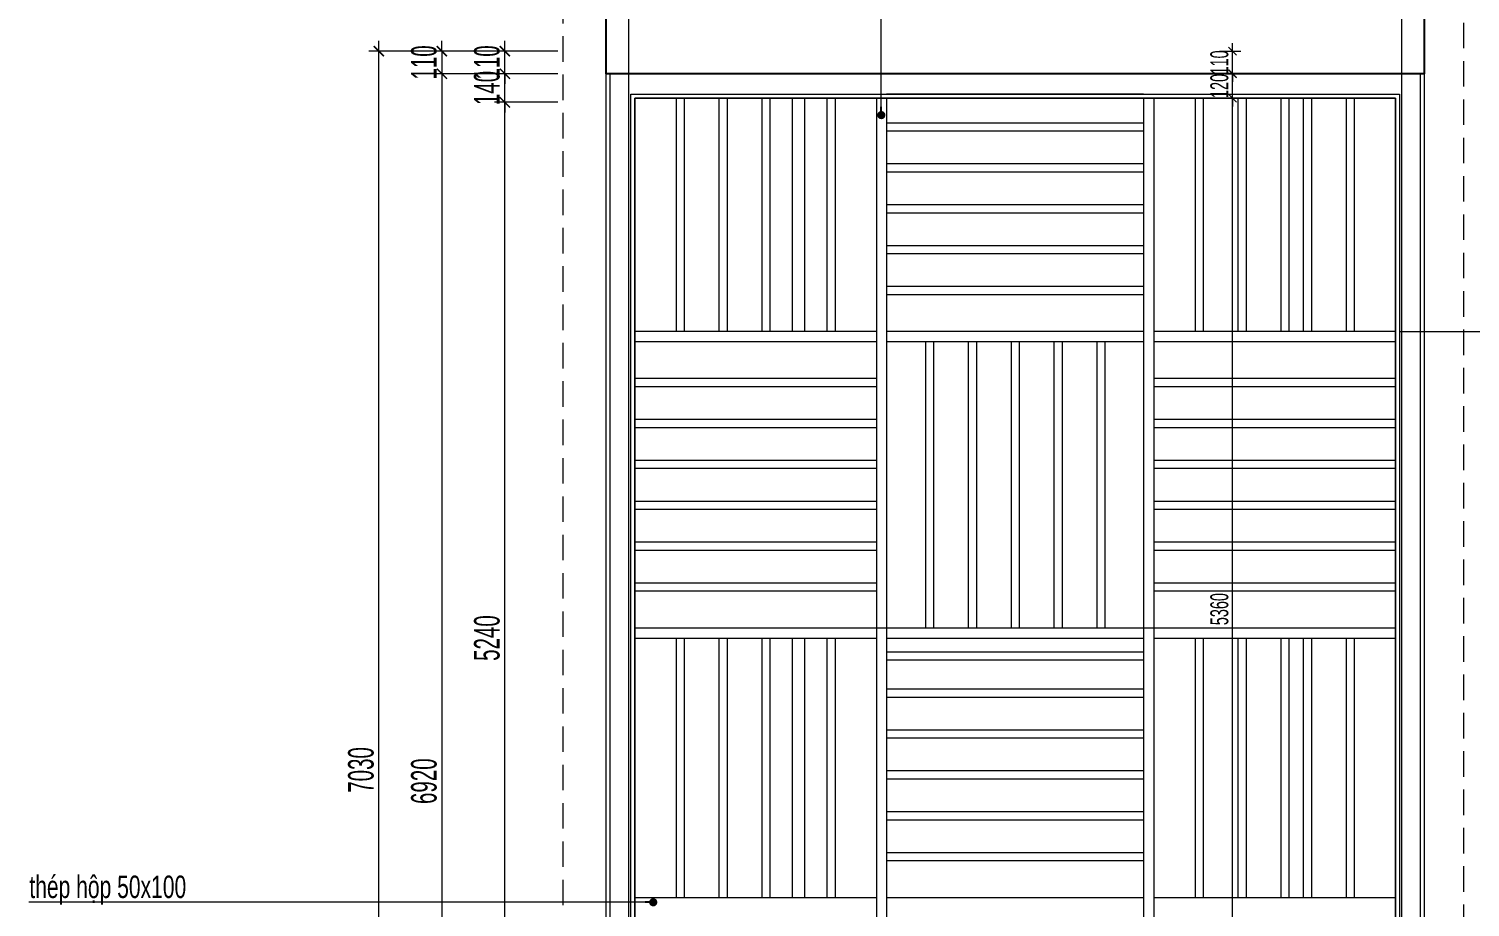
# Model space of a CAD drawing. Header units: millimetres. Extents: x 1336014 to 2939047, y -333549 to -60566.
# Drawn here: x 1404133 to 1411182, y -180264 to -175969 of the extents above; entities that cross this region are included whole.
import ezdxf

# ---------------------------------------------------------------- set-up
doc = ezdxf.new("R2010")
doc.units = ezdxf.units.MM
doc.header["$MEASUREMENT"] = 0
doc.linetypes.add('$1$HIDDEN', pattern=[0.375, 0.25, -0.125])
doc.linetypes.add('CENTER2', pattern=[1.125, 0.75, -0.125, 0.125, -0.125])
for name, color, linetype, lineweight in [('05.Text', 253, 'Continuous', 18), ('08.Dim', 156, 'Continuous', 15), ('10.Text', 254, 'Continuous', 18), ('10.truc', 250, 'CENTER2', 20), ('7', 7, 'Continuous', 25), ('kichthuoc', 1, 'Continuous', 9)]:
    doc.layers.add(name, color=color, linetype=linetype, lineweight=lineweight)
doc.layers.add('NHO', color=8, linetype='Continuous')
doc.styles.add('TT5_Text Dim', font='hoatbif.shx', dxfattribs={"width": 0.6})
doc.dimstyles.new('TT5_Dim 1-40', dxfattribs={"dimscale": 40, "dimtxt": 2.2, "dimasz": 1, "dimexe": 1, "dimexo": 0.5, "dimgap": 0.5, "dimtad": 1, "dimdec": 0, "dimzin": 0, "dimdsep": 46, "dimtxsty": 'TT5_Text Dim', "dimblk": 'ARCHTICK', "dimcen": 0, "dimdle": 1, "dimclrd": 256, "dimclre": 256, "dimclrt": 1, "dimadec": 0, "dimazin": 0, "dimtfac": 0.015, "dimtdec": 0, "dimtix": 1, "dimtmove": 2, "dimatfit": 3, "dimldrblk": 'DOT', "dimfxl": 1, "dimtolj": 1, "dimtzin": 0, "dimlwd": -1, "dimlwe": -1, "dimarcsym": 1})
doc.dimstyles.new('TT5_Dim 1-50', dxfattribs={"dimscale": 50, "dimtxt": 2.5, "dimasz": 1, "dimexe": 1, "dimexo": 0.5, "dimgap": 0.5, "dimtad": 1, "dimdec": 0, "dimzin": 0, "dimdsep": 46, "dimtxsty": 'TT5_Text Dim', "dimblk": 'ARCHTICK', "dimcen": 0, "dimdle": 1, "dimclrd": 256, "dimclre": 256, "dimclrt": 1, "dimadec": 0, "dimazin": 0, "dimtfac": 0.015, "dimtdec": 0, "dimtix": 1, "dimtmove": 2, "dimatfit": 3, "dimldrblk": 'DOT', "dimfxl": 1, "dimtolj": 1, "dimtzin": 0, "dimlwd": -1, "dimlwe": -1, "dimarcsym": 1})

# ---------------------------------------------------------------- blocks, each defined once
blk = doc.blocks.new('_ARCHTICK')
at = {"const_width": 0.15}
blk.add_lwpolyline([(-0.5, -0.5), (0.5, 0.5)], dxfattribs=at)
blk = doc.blocks.new('*D2237')
at = {"layer": '08.Dim', "transparency": 16777216}
for p, q in [((1406461.5, -181618.4), (1406461.5, -176278.4)), ((1406720, -176328.4), (1406411.5, -176328.4)), ((1406720, -181568.4), (1406411.5, -181568.4))]:
    blk.add_line(p, q, dxfattribs=at)
at = {"layer": 'Defpoints', "color": 0, "transparency": 16777216}
for p in [(1406461.5, -176328.4), (1406745, -176328.4), (1406745, -181568.4)]:
    blk.add_point(p, dxfattribs=at)
at = {"layer": '08.Dim', "transparency": 16777216, "xscale": 50, "yscale": 50, "zscale": 50}
for p, rotation in [((1406461.5, -176328.4), 90), ((1406461.5, -181568.4), 270)]:
    blk.add_blockref('_ARCHTICK', p, dxfattribs=dict(at, rotation=rotation))
at = {"layer": '08.Dim', "color": 1, "transparency": 16777216, "insert": (1406374, -178948.4), "char_height": 125, "attachment_point": 5, "rotation": 90, "style": 'TT5_Text Dim'}
blk.add_mtext('\\A1;5240', dxfattribs=at)
blk = doc.blocks.new('_DOT')
blk.add_line((-0.5, 0), (-1, 0))
at = {"const_width": 0.5}
blk.add_lwpolyline([(-0.25, 0, 1), (0.25, 0, 1)], format="xyb", close=True, dxfattribs=at)
blk = doc.blocks.new('DOT')
at = {"layer": 'NHO', "color": 0, "linetype": 'ByBlock'}
blk.add_line((-0.5, 0), (-1, 0), dxfattribs=at)
at = {"layer": 'NHO', "color": 0, "linetype": 'ByBlock', "const_width": 0.5}
blk.add_lwpolyline([(-0.25, 0, 1), (0.25, 0, 1)], format="xyb", close=True, dxfattribs=at)
blk = doc.blocks.new('*D2238')
at = {"layer": '08.Dim', "transparency": 16777216}
for p, q in [((1406461.5, -176188.4), (1406461.5, -176138.4)), ((1406720, -176188.4), (1406411.5, -176188.4)), ((1406461.5, -176328.4), (1406461.5, -176188.4)), ((1406720, -176328.4), (1406411.5, -176328.4)), ((1406461.5, -176328.4), (1406461.5, -176378.4))]:
    blk.add_line(p, q, dxfattribs=at)
at = {"layer": 'Defpoints', "color": 0, "transparency": 16777216}
for p in [(1406461.5, -176188.4), (1406745, -176188.4), (1406745, -176328.4)]:
    blk.add_point(p, dxfattribs=at)
at = {"layer": '08.Dim', "transparency": 16777216, "xscale": 50, "yscale": 50, "zscale": 50}
for p, rotation in [((1406461.5, -176188.4), 270), ((1406461.5, -176328.4), 90)]:
    blk.add_blockref('_ARCHTICK', p, dxfattribs=dict(at, rotation=rotation))
at = {"layer": '08.Dim', "color": 1, "transparency": 16777216, "insert": (1406374, -176258.4), "char_height": 125, "attachment_point": 5, "rotation": 90, "style": 'TT5_Text Dim'}
blk.add_mtext('\\A1;140', dxfattribs=at)
blk = doc.blocks.new('*D2239')
at = {"layer": '08.Dim', "transparency": 16777216}
for p, q in [((1406461.5, -176078.4), (1406461.5, -176028.4)), ((1406720, -176078.4), (1406411.5, -176078.4)), ((1406461.5, -176188.4), (1406461.5, -176078.4)), ((1406720, -176188.4), (1406411.5, -176188.4)), ((1406461.5, -176188.4), (1406461.5, -176238.4))]:
    blk.add_line(p, q, dxfattribs=at)
at = {"layer": 'Defpoints', "color": 0, "transparency": 16777216}
for p in [(1406461.5, -176078.4), (1406745, -176078.4), (1406745, -176188.4)]:
    blk.add_point(p, dxfattribs=at)
at = {"layer": '08.Dim', "transparency": 16777216, "xscale": 50, "yscale": 50, "zscale": 50}
for p, rotation in [((1406461.5, -176078.4), 270), ((1406461.5, -176188.4), 90)]:
    blk.add_blockref('_ARCHTICK', p, dxfattribs=dict(at, rotation=rotation))
at = {"layer": '08.Dim', "color": 1, "transparency": 16777216, "insert": (1406374, -176133.4), "char_height": 125, "attachment_point": 5, "rotation": 90, "style": 'TT5_Text Dim'}
blk.add_mtext('\\A1;110', dxfattribs=at)
blk = doc.blocks.new('*D2240')
at = {"layer": '08.Dim', "transparency": 16777216}
for p, q in [((1406153.5, -176078.4), (1406153.5, -176028.4)), ((1406720, -176078.4), (1406103.5, -176078.4)), ((1406153.5, -176078.4), (1406153.5, -176188.4)), ((1406720, -176188.4), (1406103.5, -176188.4)), ((1406153.5, -176188.4), (1406153.5, -176238.4))]:
    blk.add_line(p, q, dxfattribs=at)
at = {"layer": 'Defpoints', "color": 0, "transparency": 16777216}
for p in [(1406745, -176078.4), (1406153.5, -176188.4), (1406745, -176188.4)]:
    blk.add_point(p, dxfattribs=at)
at = {"layer": '08.Dim', "transparency": 16777216, "xscale": 50, "yscale": 50, "zscale": 50}
for p, rotation in [((1406153.5, -176078.4), 270), ((1406153.5, -176188.4), 90)]:
    blk.add_blockref('_ARCHTICK', p, dxfattribs=dict(at, rotation=rotation))
at = {"layer": '08.Dim', "color": 1, "transparency": 16777216, "insert": (1406066, -176133.4), "char_height": 125, "attachment_point": 5, "rotation": 90, "style": 'TT5_Text Dim'}
blk.add_mtext('\\A1;110', dxfattribs=at)
blk = doc.blocks.new('*D2241')
at = {"layer": '08.Dim', "transparency": 16777216}
for p, q in [((1406153.5, -176138.4), (1406153.5, -183158.4)), ((1406720, -176188.4), (1406103.5, -176188.4)), ((1406720, -183108.4), (1406103.5, -183108.4))]:
    blk.add_line(p, q, dxfattribs=at)
at = {"layer": 'Defpoints', "color": 0, "transparency": 16777216}
for p in [(1406745, -176188.4), (1406153.5, -183108.4), (1406745, -183108.4)]:
    blk.add_point(p, dxfattribs=at)
at = {"layer": '08.Dim', "transparency": 16777216, "xscale": 50, "yscale": 50, "zscale": 50}
for p, rotation in [((1406153.5, -176188.4), 90), ((1406153.5, -183108.4), 270)]:
    blk.add_blockref('_ARCHTICK', p, dxfattribs=dict(at, rotation=rotation))
at = {"layer": '08.Dim', "color": 1, "transparency": 16777216, "insert": (1406066, -179648.4), "char_height": 125, "attachment_point": 5, "rotation": 90, "style": 'TT5_Text Dim'}
blk.add_mtext('\\A1;6920', dxfattribs=at)
blk = doc.blocks.new('*D2242')
at = {"layer": '08.Dim', "transparency": 16777216}
for p, q in [((1405845.5, -183158.4), (1405845.5, -176028.4)), ((1406720, -176078.4), (1405795.5, -176078.4)), ((1406720, -183108.4), (1405795.5, -183108.4))]:
    blk.add_line(p, q, dxfattribs=at)
at = {"layer": 'Defpoints', "color": 0, "transparency": 16777216}
for p in [(1405845.5, -176078.4), (1406745, -176078.4), (1406745, -183108.4)]:
    blk.add_point(p, dxfattribs=at)
at = {"layer": '08.Dim', "transparency": 16777216, "xscale": 50, "yscale": 50, "zscale": 50}
for p, rotation in [((1405845.5, -176078.4), 90), ((1405845.5, -183108.4), 270)]:
    blk.add_blockref('_ARCHTICK', p, dxfattribs=dict(at, rotation=rotation))
at = {"layer": '08.Dim', "color": 1, "transparency": 16777216, "insert": (1405758, -179593.4), "char_height": 125, "attachment_point": 5, "rotation": 90, "style": 'TT5_Text Dim'}
blk.add_mtext('\\A1;7030', dxfattribs=at)
blk = doc.blocks.new('*D2277')
at = {"layer": '08.Dim', "transparency": 16777216}
for p, q in [((1410019.9, -181708.4), (1410019.9, -176268.4)), ((1409956.5, -176308.4), (1410059.9, -176308.4)), ((1409956.5, -181668.4), (1410059.9, -181668.4))]:
    blk.add_line(p, q, dxfattribs=at)
at = {"layer": 'Defpoints', "color": 0, "transparency": 16777216}
for p in [(1409936.5, -176308.4), (1410019.9, -176308.4), (1409936.5, -181668.4)]:
    blk.add_point(p, dxfattribs=at)
at = {"layer": '08.Dim', "transparency": 16777216, "xscale": 40, "yscale": 40, "zscale": 40}
for p, rotation in [((1410019.9, -176308.4), 90), ((1410019.9, -181668.4), 270)]:
    blk.add_blockref('_ARCHTICK', p, dxfattribs=dict(at, rotation=rotation))
at = {"layer": '08.Dim', "color": 1, "transparency": 16777216, "insert": (1409955.9, -178806.9), "char_height": 88, "attachment_point": 5, "rotation": 90, "style": 'TT5_Text Dim'}
blk.add_mtext('\\A1;5360', dxfattribs=at)
blk = doc.blocks.new('*D2278')
at = {"layer": '08.Dim', "transparency": 16777216}
for p, q in [((1409956.5, -176188.4), (1410059.9, -176188.4)), ((1410019.9, -176188.4), (1410019.9, -176148.4)), ((1410019.9, -176308.4), (1410019.9, -176188.4)), ((1409956.5, -176308.4), (1410059.9, -176308.4)), ((1410019.9, -176308.4), (1410019.9, -176348.4))]:
    blk.add_line(p, q, dxfattribs=at)
at = {"layer": 'Defpoints', "color": 0, "transparency": 16777216}
for p in [(1409936.5, -176188.4), (1410019.9, -176188.4), (1409936.5, -176308.4)]:
    blk.add_point(p, dxfattribs=at)
at = {"layer": '08.Dim', "transparency": 16777216, "xscale": 40, "yscale": 40, "zscale": 40}
for p, rotation in [((1410019.9, -176188.4), 270), ((1410019.9, -176308.4), 90)]:
    blk.add_blockref('_ARCHTICK', p, dxfattribs=dict(at, rotation=rotation))
at = {"layer": '08.Dim', "color": 1, "transparency": 16777216, "insert": (1409955.9, -176248.4), "char_height": 88, "attachment_point": 5, "rotation": 90, "style": 'TT5_Text Dim'}
blk.add_mtext('\\A1;120', dxfattribs=at)
blk = doc.blocks.new('*D2279')
at = {"layer": '08.Dim', "transparency": 16777216}
for p, q in [((1410019.9, -176078.4), (1410019.9, -176038.4)), ((1409956.5, -176078.4), (1410059.9, -176078.4)), ((1410019.9, -176188.4), (1410019.9, -176078.4)), ((1409956.5, -176188.4), (1410059.9, -176188.4)), ((1410019.9, -176188.4), (1410019.9, -176228.4))]:
    blk.add_line(p, q, dxfattribs=at)
at = {"layer": 'Defpoints', "color": 0, "transparency": 16777216}
for p in [(1409936.5, -176078.4), (1410019.9, -176078.4), (1409936.5, -176188.4)]:
    blk.add_point(p, dxfattribs=at)
at = {"layer": '08.Dim', "transparency": 16777216, "xscale": 40, "yscale": 40, "zscale": 40}
for p, rotation in [((1410019.9, -176078.4), 270), ((1410019.9, -176188.4), 90)]:
    blk.add_blockref('_ARCHTICK', p, dxfattribs=dict(at, rotation=rotation))
at = {"layer": '08.Dim', "color": 1, "transparency": 16777216, "insert": (1409955.9, -176133.4), "char_height": 88, "attachment_point": 5, "rotation": 90, "style": 'TT5_Text Dim'}
blk.add_mtext('\\A1;110', dxfattribs=at)
blk = doc.blocks.new('*D2304')
at = {"layer": '08.Dim', "transparency": 16777216}
for p, q in [((1411435.1, -177499.9), (1411435.1, -176279.4)), ((1411237.6, -176329.4), (1411485.1, -176329.4)), ((1410841.8, -177449.9), (1411485.1, -177449.9))]:
    blk.add_line(p, q, dxfattribs=at)
at = {"layer": 'Defpoints', "color": 0, "transparency": 16777216}
for p in [(1411212.6, -176329.4), (1411435.1, -176329.4), (1410816.8, -177449.9)]:
    blk.add_point(p, dxfattribs=at)
at = {"layer": '08.Dim', "transparency": 16777216, "xscale": 50, "yscale": 50, "zscale": 50}
for p, rotation in [((1411435.1, -176329.4), 90), ((1411435.1, -177449.9), 270)]:
    blk.add_blockref('_ARCHTICK', p, dxfattribs=dict(at, rotation=rotation))
at = {"layer": '08.Dim', "color": 1, "transparency": 16777216, "insert": (1411347.6, -176889.6), "char_height": 125, "attachment_point": 5, "rotation": 90, "style": 'TT5_Text Dim'}
blk.add_mtext('\\A1;1120', dxfattribs=at)

msp = doc.modelspace()

# ---------------------------------------------------------------- linework, layer by layer
at = {"layer": '05.Text', "color": 6, "linetype": '$1$HIDDEN', "ltscale": 500}
msp.add_lwpolyline([(1406945, -183389.2), (1410951.6, -183389.2, 0.414214), (1411151.6, -183189.2), (1411151.6, -175067.9, 0.414214), (1410951.6, -174867.9), (1406945, -174867.9, 0.414214), (1406745, -175067.9), (1406745, -183189.2, 0.414214)], format="xyb", close=True, dxfattribs=at)
at = {"layer": '10.truc'}
for p, q in [((1407066.8, -173356.9), (1407066.8, -184437)), ((1410846.8, -173356.9), (1410846.8, -184437))]:
    msp.add_line(p, q, dxfattribs=at)
at = {"layer": '7'}
msp.add_lwpolyline([(1410956.8, -174868), (1410956.8, -176188.4), (1406956.8, -176188.4), (1406956.8, -174867.9)], dxfattribs=at)
at = {"layer": 'kichthuoc'}
for p, q in [((1407298.7, -176308.4), (1407298.7, -177449.9)), ((1407338.7, -176308.4), (1407338.7, -177449.9)), ((1407508.2, -176308.4), (1407508.2, -177449.9)), ((1407548.2, -176308.4), (1407548.2, -177449.9)), ((1407717.6, -176308.4), (1407717.6, -177449.9)), ((1407757.6, -176308.4), (1407757.6, -177449.9)), ((1407867.1, -176308.4), (1407867.1, -177449.9)), ((1407927.1, -176308.4), (1407927.1, -177449.9)), ((1408036.5, -176308.4), (1408036.5, -177449.9)), ((1408076.5, -176308.4), (1408076.5, -177449.9)), ((1408278.5, -176308.4), (1408278.5, -180218.4)), ((1408278.5, -176308.4), (1408278.5, -181668.4)), ((1409585.1, -176288.4), (1408328.5, -176288.4)), ((1408328.5, -176308.4), (1408328.5, -181668.4)), ((1409585.1, -176308.4), (1409585.1, -181668.4)), ((1409635.1, -176308.4), (1409635.1, -180218.4)), ((1409635.1, -176308.4), (1409635.1, -181668.4)), ((1409837.1, -176308.4), (1409837.1, -177449.9)), ((1409877.1, -176308.4), (1409877.1, -177449.9)), ((1410046.5, -176308.4), (1410046.5, -177449.9)), ((1410086.5, -176308.4), (1410086.5, -177449.9)), ((1410256, -176308.4), (1410256, -177449.9)), ((1410296, -176308.4), (1410296, -177449.9)), ((1410365.4, -176308.4), (1410365.4, -177449.9)), ((1410405.4, -176308.4), (1410405.4, -177449.9)), ((1410574.9, -176308.4), (1410574.9, -177449.9)), ((1410614.9, -176308.4), (1410614.9, -177449.9)), ((1409585.1, -176429.9), (1408328.5, -176429.9)), ((1409585.1, -176469.9), (1408328.5, -176469.9)), ((1409585.1, -176629.9), (1408328.5, -176629.9)), ((1409585.1, -176669.9), (1408328.5, -176669.9)), ((1409585.1, -176829.9), (1408328.5, -176829.9)), ((1409585.1, -176869.9), (1408328.5, -176869.9)), ((1409585.1, -177029.9), (1408328.5, -177029.9)), ((1409585.1, -177069.9), (1408328.5, -177069.9)), ((1409585.1, -177229.9), (1408328.5, -177229.9)), ((1409585.1, -177269.9), (1408328.5, -177269.9)), ((1408278.5, -177449.9), (1407096.8, -177449.9)), ((1409585.1, -177449.9), (1408328.5, -177449.9)), ((1410816.8, -177449.9), (1409635.1, -177449.9)), ((1408278.5, -177499.9), (1407096.8, -177499.9)), ((1409585.1, -177499.9), (1408328.5, -177499.9)), ((1408517.9, -177499.9), (1408517.9, -178899.9)), ((1408557.9, -177499.9), (1408557.9, -178899.9)), ((1408727.4, -177499.9), (1408727.4, -178899.9)), ((1408767.4, -177499.9), (1408767.4, -178899.9)), ((1408936.8, -177499.9), (1408936.8, -178899.9)), ((1408976.8, -177499.9), (1408976.8, -178899.9)), ((1409146.2, -177499.9), (1409146.2, -178899.9)), ((1409186.2, -177499.9), (1409186.2, -178899.9)), ((1409355.7, -177499.9), (1409355.7, -178899.9)), ((1409395.7, -177499.9), (1409395.7, -178899.9)), ((1410816.8, -177499.9), (1409635.1, -177499.9)), ((1408278.5, -177679.9), (1407096.8, -177679.9)), ((1410816.8, -177679.9), (1409635.1, -177679.9)), ((1408278.5, -177719.9), (1407096.8, -177719.9)), ((1410816.8, -177719.9), (1409635.1, -177719.9)), ((1408278.5, -177879.9), (1407096.8, -177879.9)), ((1410816.8, -177879.9), (1409635.1, -177879.9)), ((1408278.5, -177919.9), (1407096.8, -177919.9)), ((1410816.8, -177919.9), (1409635.1, -177919.9)), ((1408278.5, -178079.9), (1407096.8, -178079.9)), ((1408278.5, -178099.9), (1408278.5, -178899.9)), ((1410816.8, -178079.9), (1409635.1, -178079.9)), ((1409635.1, -178099.9), (1409635.1, -178899.9)), ((1408278.5, -178119.9), (1407096.8, -178119.9)), ((1410816.8, -178119.9), (1409635.1, -178119.9)), ((1408278.5, -178279.9), (1407096.8, -178279.9)), ((1408278.5, -178319.9), (1407096.8, -178319.9)), ((1410816.8, -178279.9), (1409635.1, -178279.9)), ((1410816.8, -178319.9), (1409635.1, -178319.9)), ((1408278.5, -178479.9), (1407096.8, -178479.9)), ((1408278.5, -178519.9), (1407096.8, -178519.9)), ((1408278.5, -178505.4), (1408278.5, -178899.9)), ((1408278.5, -178505.4), (1408278.5, -178899.9)), ((1410816.8, -178479.9), (1409635.1, -178479.9)), ((1409635.1, -178505.4), (1409635.1, -178899.9)), ((1409635.1, -178505.4), (1409635.1, -178899.9)), ((1410816.8, -178519.9), (1409635.1, -178519.9)), ((1408278.5, -178679.9), (1407096.8, -178679.9)), ((1410816.8, -178679.9), (1409635.1, -178679.9)), ((1408278.5, -178719.9), (1407096.8, -178719.9)), ((1410816.8, -178719.9), (1409635.1, -178719.9)), ((1408278.5, -178899.9), (1407096.8, -178899.9)), ((1410816.8, -178899.9), (1407096.8, -178899.9)), ((1410816.8, -178899.9), (1407096.8, -178899.9)), ((1408278.5, -178949.9), (1407096.8, -178949.9)), ((1407298.7, -178949.9), (1407298.7, -180218.4)), ((1407338.7, -178949.9), (1407338.7, -180218.4)), ((1407508.2, -178949.9), (1407508.2, -180218.4)), ((1407548.2, -178949.9), (1407548.2, -180218.4)), ((1407717.6, -178949.9), (1407717.6, -180218.4)), ((1407757.6, -178949.9), (1407757.6, -180218.4)), ((1407867.1, -178949.9), (1407867.1, -180218.4)), ((1407927.1, -178949.9), (1407927.1, -180218.4)), ((1408036.5, -178949.9), (1408036.5, -180218.4)), ((1408076.5, -178949.9), (1408076.5, -180218.4)), ((1409585.1, -178899.9), (1408328.5, -178899.9)), ((1409585.1, -178949.9), (1408328.5, -178949.9)), ((1410816.8, -178899.9), (1409635.1, -178899.9)), ((1410816.8, -178949.9), (1409635.1, -178949.9)), ((1409837.1, -178949.9), (1409837.1, -180218.4)), ((1409877.1, -178949.9), (1409877.1, -180218.4)), ((1410046.5, -178949.9), (1410046.5, -180218.4)), ((1410086.5, -178949.9), (1410086.5, -180218.4)), ((1410256, -178949.9), (1410256, -180218.4)), ((1410296, -178949.9), (1410296, -180218.4)), ((1410365.4, -178949.9), (1410365.4, -180218.4)), ((1410405.4, -178949.9), (1410405.4, -180218.4)), ((1410574.9, -178949.9), (1410574.9, -180218.4)), ((1410614.9, -178949.9), (1410614.9, -180218.4)), ((1409585.1, -179016.9), (1408328.5, -179016.9)), ((1409585.1, -179056.9), (1408328.5, -179056.9)), ((1409585.1, -179198.4), (1408328.5, -179198.4)), ((1409585.1, -179238.4), (1408328.5, -179238.4)), ((1409585.1, -179398.4), (1408328.5, -179398.4)), ((1409585.1, -179438.4), (1408328.5, -179438.4)), ((1409585.1, -179598.4), (1408328.5, -179598.4)), ((1409585.1, -179638.4), (1408328.5, -179638.4)), ((1409585.1, -179798.4), (1408328.5, -179798.4)), ((1409585.1, -179838.4), (1408328.5, -179838.4)), ((1409585.1, -179998.4), (1408328.5, -179998.4)), ((1409585.1, -180038.4), (1408328.5, -180038.4)), ((1408278.5, -180218.4), (1407096.8, -180218.4)), ((1409585.1, -180218.4), (1408328.5, -180218.4)), ((1410816.8, -180218.4), (1409635.1, -180218.4))]:
    msp.add_line(p, q, dxfattribs=at)
for points in [[(1410956.8, -176188.4), (1410956.8, -183108.4), (1406956.8, -183108.4), (1406956.8, -176188.4)], [(1410936.8, -176188.4), (1410936.8, -183088.4), (1406976.8, -183088.4), (1406976.8, -176188.4)], [(1410836.8, -176288.4), (1410836.8, -182988.4), (1407076.8, -182988.4), (1407076.8, -176288.4)], [(1410816.8, -176308.4), (1410816.8, -182968.4), (1407096.8, -182968.4), (1407096.8, -176308.4)], [(1410816.8, -181668.4), (1410816.8, -176308.4), (1407096.8, -176308.4), (1407096.8, -181668.4)]]:
    msp.add_lwpolyline(points, close=True, dxfattribs=at)

# ---------------------------------------------------------------- texts
at = {"layer": '10.Text', "style": 'TT5_Text Dim', "width": 0.7}
msp.add_text('thÐp hép 50x100', height=110, dxfattribs=at).set_placement((1404136, -180219.8))

# ---------------------------------------------------------------- dimensions: what is measured, and where the dimension line sits
at = {"layer": '08.Dim'}
for base, p1, p2, picture, middle in [((1406153.5, -176188.4), (1406745, -176078.4), (1406745, -176188.4), '*D2240', (1406066, -176133.4)), ((1406461.5, -176078.4), (1406745, -176188.4), (1406745, -176078.4), '*D2239', (1406374, -176133.4)), ((1405845.5, -176078.4), (1406745, -183108.4), (1406745, -176078.4), '*D2242', (1405758, -179593.4)), ((1406153.5, -183108.4), (1406745, -176188.4), (1406745, -183108.4), '*D2241', (1406066, -179648.4)), ((1406461.5, -176188.4), (1406745, -176328.4), (1406745, -176188.4), '*D2238', (1406374, -176258.4)), ((1406461.5, -176328.4), (1406745, -181568.4), (1406745, -176328.4), '*D2237', (1406374, -178948.4)), ((1411435.0691, -176329.3824), (1410816.7976, -177449.8637), (1411212.5949, -176329.3824), '*D2304', (1411347.5691, -176889.6231))]:
    dim = msp.add_linear_dim(base=base, p1=p1, p2=p2, angle=90, dimstyle='TT5_Dim 1-50', override={"dimldrblk": 'DOT'}, dxfattribs=at)
    dim.commit()
    dim.dimension.update_dxf_attribs({"geometry": picture, "text_midpoint": middle})
for base, p1, p2, picture, middle in [((1410019.9, -176078.4), (1409936.5, -176188.4), (1409936.5, -176078.4), '*D2279', (1409955.9, -176133.4)), ((1410019.9, -176188.4), (1409936.5, -176308.4), (1409936.5, -176188.4), '*D2278', (1409955.9, -176248.4))]:
    dim = msp.add_linear_dim(base=base, p1=p1, p2=p2, angle=90, dimstyle='TT5_Dim 1-40', dxfattribs=at)
    dim.commit()
    dim.dimension.update_dxf_attribs({"geometry": picture, "text_midpoint": middle})
dim = msp.add_linear_dim(base=(1410019.9, -176308.4), p1=(1409936.5, -181668.4), p2=(1409936.5, -176308.4), angle=90, dimstyle='TT5_Dim 1-40', dxfattribs=at)
dim.commit()
dim.dimension.update_dxf_attribs({"geometry": '*D2277', "text_midpoint": (1409955.9, -178806.9), "dimtype": 160})

# ---------------------------------------------------------------- leaders
for points in [[(1408302.4, -176391), (1408302.4, -175706.6), (1409572.4, -175706.6)], [(1407187, -180240.6), (1404133.4, -180240.6)]]:
    msp.add_leader(points, dimstyle='TT5_Dim 1-40', dxfattribs=at)

doc.saveas('drawing.dxf')
